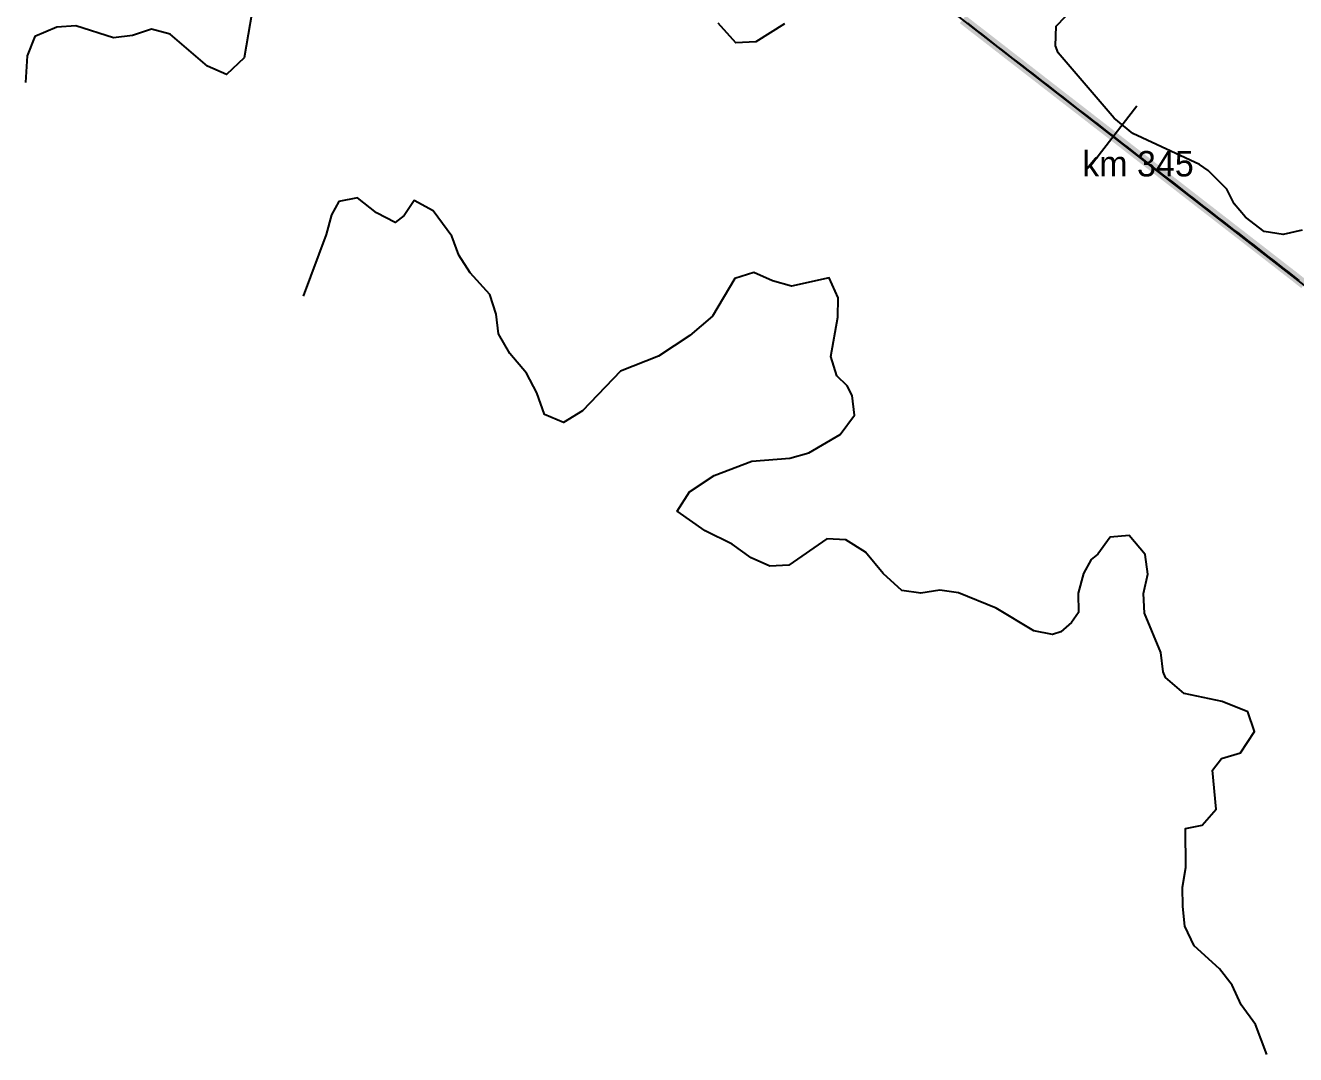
# Model space of a CAD drawing. Header units: metres. Extents: x 697254 to 930473, y 8023396 to 8227001.
# Drawn here: x 702896 to 704895, y 8222219 to 8223838 of the extents above; entities that cross this region are included whole.
import ezdxf

# ---------------------------------------------------------------- set-up
doc = ezdxf.new("R2010")
doc.units = ezdxf.units.M
for name, color, linetype in [('ALIGNMENT_FITTED', 4, 'Continuous'), ('CENTRELINE', 7, 'Continuous'), ('CHAINAGE', 7, 'Continuous'), ('CONTOUR_10M', 33, 'Continuous'), ('GRADE_0-4', 3, 'Continuous')]:
    doc.layers.add(name, color=color, linetype=linetype)

msp = doc.modelspace()

# ---------------------------------------------------------------- linework, layer by layer
at = {"layer": 'ALIGNMENT_FITTED'}
msp.add_line((705701.7, 8222812.3), (703655, 8224405.4), dxfattribs=at)
at = {"layer": 'CENTRELINE'}
msp.add_polyline3d([(704900.7, 8223437.2, 419.6), (704892.9, 8223443.4, 419.5), (704885, 8223449.5, 419.4), (704877.1, 8223455.6, 419.4), (704869.2, 8223461.8, 419.6), (704861.3, 8223467.9, 420), (704853.4, 8223474, 420.1), (704845.5, 8223480.2, 420.2), (704837.6, 8223486.3, 419.6), (704829.7, 8223492.4, 419.2), (704821.8, 8223498.5, 419.1), (704813.9, 8223504.7, 419), (704806, 8223510.8, 419), (704798, 8223516.9, 419.1), (704790.1, 8223523.1, 419.4), (704782.2, 8223529.2, 419.5), (704774.3, 8223535.3, 419.3), (704766.4, 8223541.5, 419.2), (704758.5, 8223547.6, 419.1), (704750.6, 8223553.7, 419.1), (704742.7, 8223559.8, 419.3), (704734.8, 8223566, 419.4), (704726.9, 8223572.1, 419.4), (704719, 8223578.2, 419.2), (704711.1, 8223584.4, 419.1), (704703.2, 8223590.5, 419), (704695.3, 8223596.6, 419.1), (704687.4, 8223602.7, 419.3), (704679.5, 8223608.9, 419.4), (704671.6, 8223615, 419.4), (704663.7, 8223621.1, 419.6), (704655.8, 8223627.3, 419.7), (704647.9, 8223633.4, 419.8), (704640, 8223639.5, 419.9), (704632.1, 8223645.6, 419.8), (704624.2, 8223651.8, 419.8), (704616.3, 8223657.9, 419.9), (704608.4, 8223664, 420), (704600.5, 8223670.2, 420), (704592.6, 8223676.3, 420), (704584.7, 8223682.4, 420), (704576.8, 8223688.5, 419.9), (704568.9, 8223694.7, 419.5), (704561, 8223700.8, 419.3), (704553.1, 8223706.9, 419.1), (704545.1, 8223713.1, 419.3), (704537.2, 8223719.2, 419.7), (704529.3, 8223725.3, 419.9), (704521.4, 8223731.4, 419.9), (704513.5, 8223737.6, 419.9), (704505.6, 8223743.7, 420.4), (704497.7, 8223749.8, 420.7), (704489.8, 8223756, 420.5), (704481.9, 8223762.1, 419.8), (704474, 8223768.2, 419.5), (704466.1, 8223774.4, 419.7), (704458.2, 8223780.5, 419.7), (704450.3, 8223786.6, 419.3), (704442.4, 8223792.7, 419), (704434.5, 8223798.9, 418.8), (704426.6, 8223805, 418.5), (704418.7, 8223811.1, 418), (704410.8, 8223817.3, 417.2), (704402.9, 8223823.4, 416.4), (704395, 8223829.5, 416), (704387.1, 8223835.6, 416), (704379.2, 8223841.8, 416.2)], dxfattribs=at)
at = {"layer": 'CHAINAGE'}
msp.add_line((704645.1, 8223711.4), (704571.6, 8223616.6), dxfattribs=at)
at = {"layer": 'CONTOUR_10M'}
for points, elevation in [([(703277.1, 8224002.2), (703240.8, 8223787.4), (703212.8, 8223761.1), (703183.2, 8223774.1), (703124.2, 8223824.8), (703094.6, 8223832.4), (703064.8, 8223822.8), (703035, 8223819.1), (702975.7, 8223837.6), (702946, 8223835.6), (702911.2, 8223821.1), (702899, 8223790.5), (702896.4, 8223748.7)], 420), ([(704905.1, 8223516.4), (704875.3, 8223509.2), (704845.6, 8223514.3), (704816.1, 8223536.9), (704798.1, 8223557.8), (704786.7, 8223580.9), (704757.3, 8223610.4), (704743.9, 8223619.8), (704638.9, 8223668.5), (704609.4, 8223692.6), (704521.2, 8223795.5), (704517.4, 8223806.4), (704518.4, 8223837.1), (704547.8, 8223867.6)], 420), ([(704091, 8223841), (704045.7, 8223812.4), (704014.3, 8223811), (703986.6, 8223842)], 420), ([(704849.5, 8222218.9), (704831.9, 8222266.3), (704809.2, 8222297.2), (704795.2, 8222328.1), (704775.4, 8222353.8), (704735.5, 8222390.1), (704720.6, 8222421), (704717.3, 8222451.8), (704716.9, 8222482.5), (704722.5, 8222513.2), (704721.5, 8222574.7), (704747.8, 8222580), (704770.1, 8222605), (704764, 8222666.6), (704778.5, 8222684.8), (704808.3, 8222693.9), (704830.1, 8222727.4), (704819.9, 8222758.3), (704779.3, 8222774.5), (704719.9, 8222787.3), (704690.5, 8222812.5), (704686.6, 8222821), (704682.7, 8222851.8), (704657.1, 8222913.5), (704655.9, 8222944.3), (704662.6, 8222974.9), (704658.4, 8223005.7), (704633.1, 8223035.6), (704603.3, 8223033), (704583.8, 8223006.4), (704573.3, 8222998.1), (704561.3, 8222975.9), (704553, 8222945.2), (704553.3, 8222914.5), (704542.6, 8222899.1), (704525.4, 8222884), (704512.7, 8222879.9), (704483, 8222885.8), (704423.9, 8222921.5), (704364.7, 8222945.6), (704335, 8222949.7), (704305.2, 8222945), (704275.5, 8222949.1), (704246.1, 8222976), (704218, 8223009.8), (704187.1, 8223028.7), (704157.4, 8223030.3), (704097.5, 8222988.9), (704067.8, 8222987.3), (704038.2, 8223000.8), (704008.7, 8223021.9), (703966, 8223042.9), (703922, 8223074), (703941.3, 8223104.6), (703979.9, 8223130.3), (704039.6, 8223152.9), (704099.1, 8223157.6), (704128.9, 8223166.1), (704178.3, 8223194.6), (704200.9, 8223225.2), (704197.3, 8223255.9), (704189.3, 8223271.5), (704173, 8223286.9), (704163.9, 8223317.7), (704174.8, 8223379.1), (704175.4, 8223409.9), (704161.2, 8223441.2), (704101.6, 8223428.2), (704071.9, 8223436.7), (704042.3, 8223449.5), (704012.5, 8223440), (703977.3, 8223380.9), (703941.9, 8223350.5), (703892.5, 8223317.9), (703832.8, 8223294.2), (703772.8, 8223232.1), (703742.9, 8223213.8), (703713.3, 8223226.4), (703700.9, 8223260.5), (703685, 8223291.4), (703658.4, 8223322.4), (703640.6, 8223353.3), (703637.1, 8223384.1), (703627.3, 8223414.9), (703596.4, 8223448.9), (703578.5, 8223476.8), (703567.2, 8223507), (703537.9, 8223546.9), (703508.3, 8223563.1), (703492.4, 8223539.1), (703478.2, 8223528.5), (703448.6, 8223543.5), (703419.1, 8223567), (703389.4, 8223561.5), (703377.9, 8223540.2), (703369.4, 8223509.5), (703333.7, 8223412.3)], 410)]:
    msp.add_lwpolyline(points, dxfattribs=dict(at, elevation=elevation))
at = {"layer": 'GRADE_0-4', "const_width": 15}
msp.add_lwpolyline([(704908.6, 8223431), (704900.7, 8223437.2), (704892.9, 8223443.4), (704885, 8223449.5), (704877.1, 8223455.6), (704869.2, 8223461.8), (704861.3, 8223467.9), (704853.4, 8223474), (704845.5, 8223480.2), (704837.6, 8223486.3), (704829.7, 8223492.4), (704821.8, 8223498.5), (704813.9, 8223504.7), (704806, 8223510.8), (704798, 8223516.9), (704790.1, 8223523.1), (704782.2, 8223529.2), (704774.3, 8223535.3), (704766.4, 8223541.5), (704758.5, 8223547.6), (704750.6, 8223553.7), (704742.7, 8223559.8), (704734.8, 8223566), (704726.9, 8223572.1), (704719, 8223578.2), (704711.1, 8223584.4), (704703.2, 8223590.5), (704695.3, 8223596.6), (704687.4, 8223602.7), (704679.5, 8223608.9), (704671.6, 8223615), (704663.7, 8223621.1), (704655.8, 8223627.3), (704647.9, 8223633.4), (704640, 8223639.5), (704632.1, 8223645.6), (704624.2, 8223651.8), (704616.3, 8223657.9), (704608.4, 8223664), (704600.5, 8223670.2), (704592.6, 8223676.3), (704584.7, 8223682.4), (704576.8, 8223688.5), (704568.9, 8223694.7), (704561, 8223700.8), (704553.1, 8223706.9), (704545.1, 8223713.1), (704537.2, 8223719.2), (704529.3, 8223725.3), (704521.4, 8223731.4), (704513.5, 8223737.6), (704505.6, 8223743.7), (704497.7, 8223749.8), (704489.8, 8223756), (704481.9, 8223762.1), (704474, 8223768.2), (704466.1, 8223774.4), (704458.2, 8223780.5), (704450.3, 8223786.6), (704442.4, 8223792.7), (704434.5, 8223798.9), (704426.6, 8223805), (704418.7, 8223811.1), (704410.8, 8223817.3), (704402.9, 8223823.4), (704395, 8223829.5), (704387.1, 8223835.6), (704379.2, 8223841.8), (704371.3, 8223847.9)], dxfattribs=at)

# ---------------------------------------------------------------- texts
at = {"layer": 'CHAINAGE'}
msp.add_text('km 345', height=40, dxfattribs=at).set_placement((704559.3, 8223600.8))

doc.saveas('drawing.dxf')
